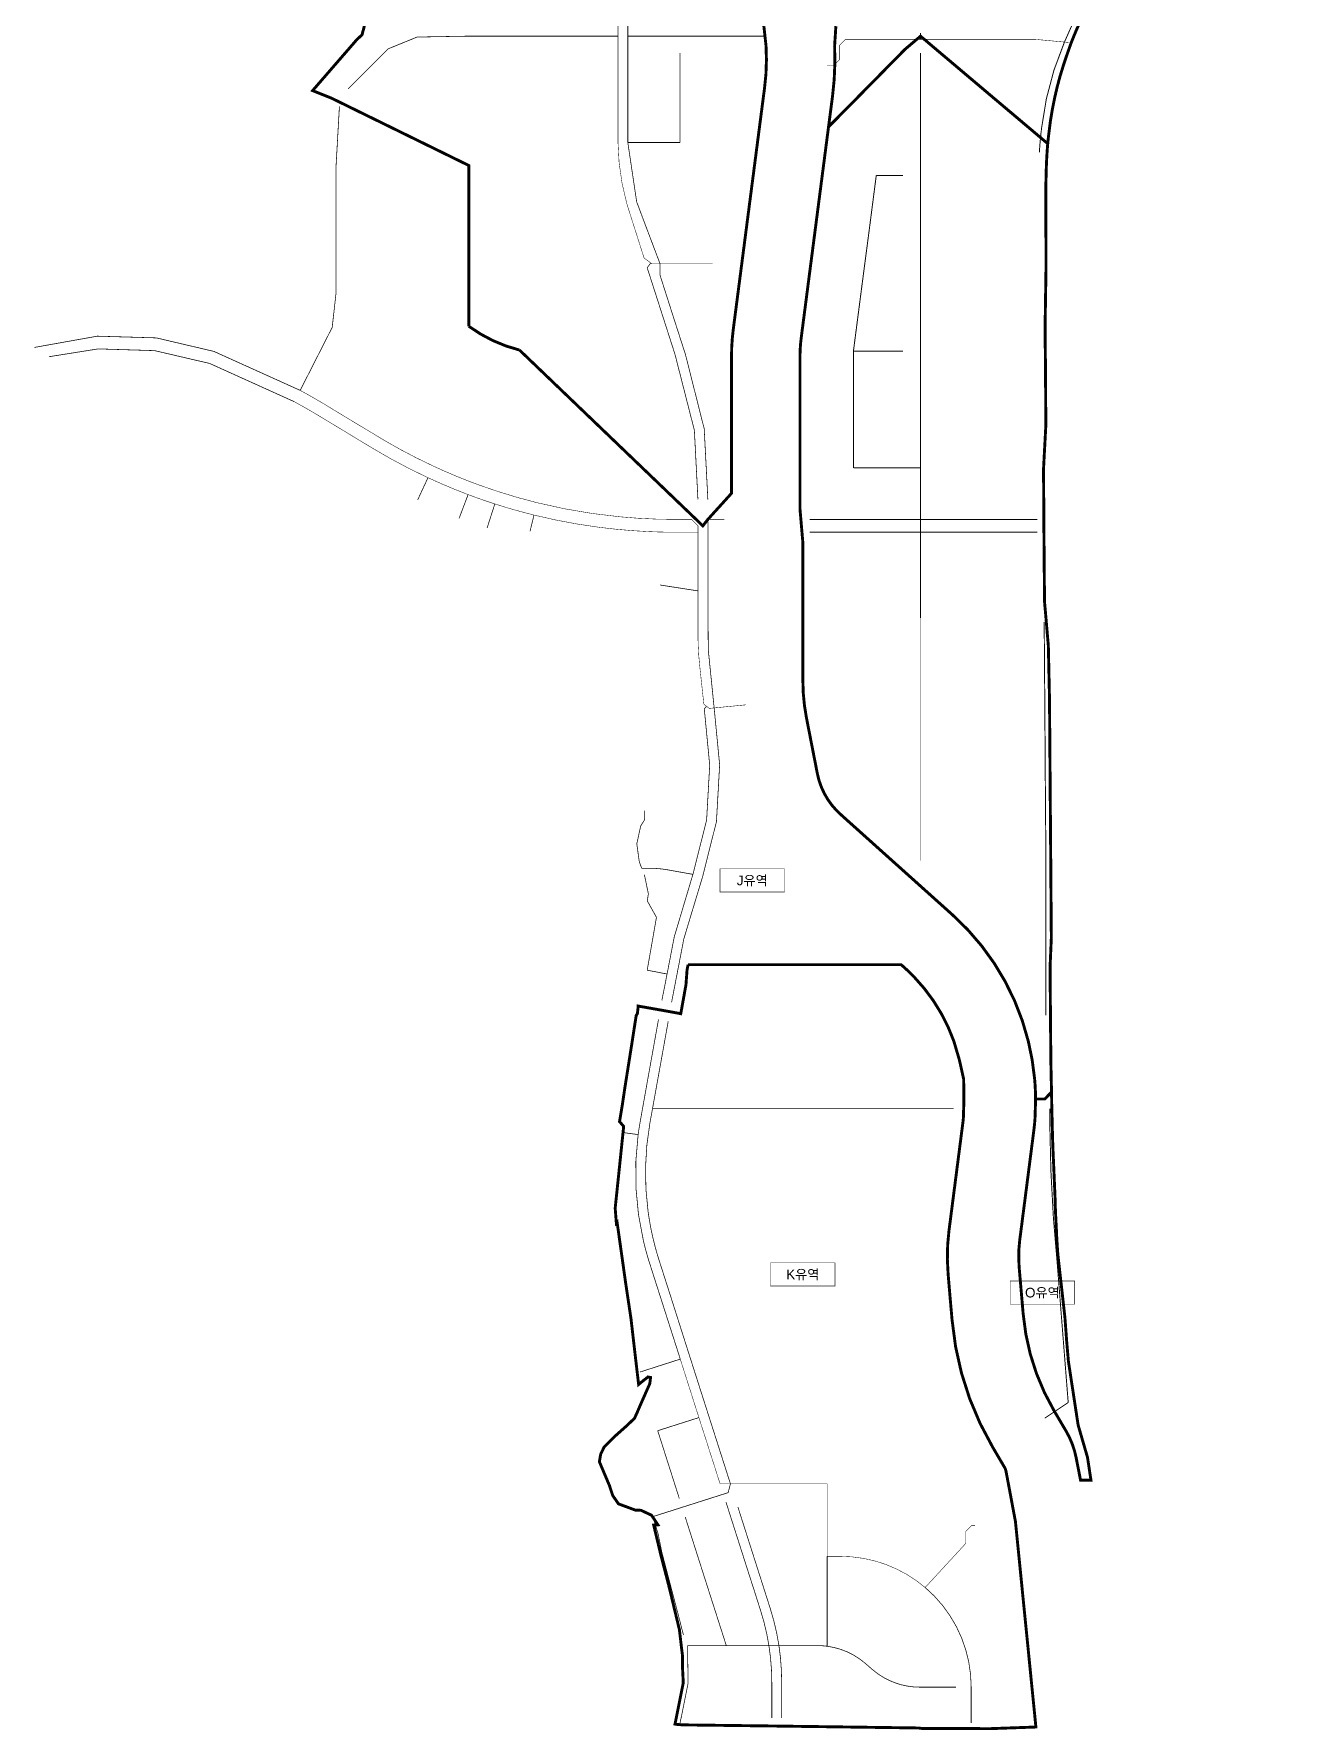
# Model space of a CAD drawing. Header units: millimetres. Extents: x 744 to 8830, y 985 to 5806.
# Drawn here: x 2743 to 4049, y 985 to 2743 of the extents above; entities that cross this region are included whole.
import ezdxf
from ezdxf.enums import TextEntityAlignment as Align

# ---------------------------------------------------------------- set-up
doc = ezdxf.new("R2010")
doc.units = ezdxf.units.MM
doc.linetypes.add('DASHED2', pattern=[0.375, 0.25, -0.125])
for name, color, linetype in [('00.I유역', 132, 'Continuous'), ('00.J유역', 40, 'Continuous'), ('00.K유역', 212, 'Continuous'), ('00.M유역', 31, 'Continuous'), ('00.N유역', 32, 'Continuous'), ('00.O유역', 5, 'Continuous'), ('01.우수관로', 6, 'Continuous'), ('01.우수암거', 200, 'Continuous')]:
    doc.layers.add(name, color=color, linetype=linetype)
doc.styles.get("Standard").update_dxf_attribs({"font": 'arial.ttf'})

msp = doc.modelspace()

# ---------------------------------------------------------------- linework, layer by layer
at = {"layer": '00.I유역', "linetype": 'DASHED2', "ltscale": 5, "const_width": 3, "flags": 128}
msp.add_lwpolyline([(3032, 2683.8), (3051.9, 2675.8), (3193.9, 2606.2), (3193.9, 2439.6, 0.097716), (3246.5, 2414.9), (3436.6, 2232.7), (3441.8, 2239.4), (3466.3, 2266.4), (3466.3, 2408.1, -0.032262), (3468.2, 2436.9), (3500.6, 2686.8, 0.047957), (3502.1, 2730.2), (3499.9, 2750.2, 0.026226), (3495.1, 2773.5), (3429.5, 3023.8, 0.080281), (3404.7, 3079.9), (3384.8, 3110.5, 0.01822), (3379.2, 3118.5), (3362.6, 3140.3, 0.039096), (3348.7, 3156), (3338.1, 3166.1, -0.010588), (3330.1, 3174.1), (3294, 3212.5), (3285.9, 3231.2), (3241.2, 3278.7, -0.191157), (3190.1, 3407.6), (3190.1, 3487.1, 0.05552), (3187.9, 3506.3), (3186.6, 3512.1, -0.005631), (3185.2, 3518.6), (3105.8, 3518.6), (3035.9, 3573.6), (3005.3, 3573.6), (3008.2, 3530.2), (3009.3, 3518.6), (3011.2, 3498.8), (3010.7, 3487.6), (3006.2, 3476.5), (2996.6, 3469.9), (2981.9, 3468.4), (2957.5, 3469.9), (2932.2, 3475), (2920.5, 3475.5), (2919.8, 3475.3), (2920.1, 3478.8), (2914.9, 3483.4), (2907.7, 3481.7), (2902.8, 3480.1), (2898.4, 3477.1), (2896.7, 3476.2), (2895.3, 3473.9), (2894.1, 3472), (2893.9, 3468.9), (2893.8, 3467.7), (2894.7, 3466.2), (2899.4, 3459.8), (2900.8, 3458), (2908.3, 3452), (2915.2, 3447.8), (2917, 3440.6), (2928.2, 3408.2), (2930, 3394.3), (2930.2, 3392.5), (2929.7, 3376.3), (2922.6, 3360.1), (2906.4, 3328.2), (2901.8, 3314), (2901.8, 3299.3), (2908.9, 3277.5), (2923.6, 3251.2), (2933.2, 3223.4), (2936.8, 3210.2), (2936.8, 3199), (2933.2, 3179.3), (2929.2, 3160.6), (2923.1, 3146.4), (2908, 3123.8), (2969.3, 3130.6), (2984, 3136.3), (2981.7, 3143.9), (2988.8, 3147.9), (3003, 3151.3), (3014.1, 3152), (3027.7, 3151.6), (3027.5, 3148.8), (3028.4, 3144.9), (3026.4, 3143.3), (3029.3, 3137), (3031.8, 3127.7), (3035.1, 3119.2), (3054.3, 3121), (3061.1, 3125), (3066, 3128.9), (3069.6, 3131.7), (3074.9, 3135), (3083.5, 3132.8), (3087.1, 3136), (3088.8, 3138.3), (3077.7, 3144.6), (3084.9, 3156.4), (3096.2, 3165.9), (3103.6, 3155.2), (3113.3, 3162.3), (3123, 3155.9), (3126.9, 3141.2), (3126.7, 3140.9), (3126.9, 3134.8), (3129.9, 3129.3), (3132.3, 3125.1), (3136.8, 3125.5), (3140.5, 3127.8), (3147.2, 3131.3), (3157.4, 3130.8), (3162.9, 3131), (3168.5, 3135), (3172.3, 3135.2), (3175.8, 3138), (3177.6, 3139.3), (3184.6, 3143.5), (3196.6, 3146.5), (3203.7, 3147.7), (3207, 3148.5), (3207.2, 3147.8), (3209.2, 3140.8), (3211.8, 3135.7), (3212.8, 3131.9), (3220.7, 3131.9), (3224.9, 3129.4), (3228.4, 3117.7), (3228.9, 3113.4), (3229.4, 3109.5), (3230.5, 3102.6), (3232.7, 3093.4), (3234.7, 3085.1), (3202.6, 3076.8), (3202.6, 3076.6), (3204.4, 3074.6), (3211.6, 3055.7), (3218.6, 3044.6), (3225.9, 3034.7), (3225.5, 3032.4), (3223.9, 3030.2), (3226.1, 3021.4), (3226.1, 3010), (3222.8, 3008.2), (3221.1, 2998), (3221, 2989.4), (3219.5, 2988.2), (3216.8, 2986.2), (3209.6, 2988.2), (3201.7, 2993.1), (3192.3, 2992.2), (3192.5, 2990.3), (3196, 2958.4), (3178.3, 2952.7), (3175.9, 2952.4), (3175.2, 2952.2), (3173.9, 2951.7), (3161.3, 2940.9), (3155, 2940.5), (3162.3, 2936.7), (3161.3, 2935.2), (3156.1, 2934.7), (3155, 2935.1), (3140.8, 2937.3), (3135.6, 2936.7), (3120.4, 2923.2), (3108.7, 2914.7), (3111.8, 2910.8), (3103.7, 2885.6), (3084.8, 2891.8), (3081.2, 2882), (3080.6, 2882.3), (3077.2, 2881), (3075, 2877.4), (3072.8, 2876), (3072.9, 2872.6), (3073.7, 2852.9), (3074.5, 2833.4), (3075.1, 2827.7), (3074.7, 2814.4), (3076.8, 2812.6), (3078, 2812.1), (3089.4, 2807.2), (3100.6, 2802), (3105.5, 2797.8), (3112.5, 2789.9), (3101.8, 2776.8), (3100.2, 2774.3), (3096.3, 2768.3), (3090, 2759.3), (3087.2, 2756.6), (3083.2, 2741.6), (3077.8, 2736.6)], format="xyb", close=True, dxfattribs=at)
at = {"layer": '00.J유역', "ltscale": 5, "const_width": 0.5, "flags": 128}
msp.add_lwpolyline([(3454.3, 1853.2), (3521.3, 1853.2), (3521.3, 1877.2), (3454.3, 1877.2)], close=True, dxfattribs=at)
at = {"layer": '00.K유역', "linetype": 'DASHED2', "ltscale": 5, "const_width": 3, "flags": 128}
msp.add_lwpolyline([(3706, 1612.6, 0.008179), (3706.7, 1618.7), (3707.3, 1638.7), (3707, 1659.4), (3702.5, 1679.4), (3696.8, 1698.7, 0.106211), (3655.8, 1765, 0.018493), (3646, 1774.5), (3642.2, 1777.9), (3421.3, 1777.9, 0.002997), (3420.2, 1772.2), (3419.1, 1757.2), (3413.7, 1727.1), (3397.4, 1730.1), (3369.6, 1735), (3369.6, 1734.8), (3368.7, 1727.1), (3367.5, 1725.3), (3362.9, 1695.6), (3360.7, 1681.6), (3355.9, 1651.4), (3353.1, 1632.5), (3350.2, 1615.3), (3354.5, 1610.3), (3353.1, 1596.8), (3351.3, 1579.3), (3345.7, 1525.5), (3346.9, 1510), (3347.7, 1510.8), (3351.2, 1486), (3356.5, 1448.3), (3362.1, 1410.9), (3366.6, 1371.8), (3370, 1342.8), (3374.6, 1346.6), (3379.7, 1350.6), (3382.4, 1350.1), (3381.6, 1343.7), (3373.8, 1326.1), (3369.2, 1315.5), (3368.2, 1313.1), (3368, 1312.8), (3365.8, 1307.8), (3357.2, 1299.6), (3345.7, 1289.4), (3334.2, 1277.9), (3330.7, 1270.6), (3329.3, 1262.8), (3339.8, 1237.9), (3343.1, 1227.8), (3349.1, 1219.1), (3366.6, 1212.6), (3372.5, 1212.4), (3383.4, 1207.3), (3390, 1197.4), (3385.6, 1197.2), (3393, 1166.2), (3401.1, 1135), (3402.1, 1130.9), (3403.8, 1123.9), (3412.3, 1088.6), (3414.2, 1072.2), (3415.6, 1061), (3415.4, 1051.5), (3416.3, 1033.6), (3409.6, 1000.2), (3407.7, 990.8), (3408.6, 990.6), (3415.7, 990), (3417.7, 990), (3513.2, 988.8), (3535.2, 988.5), (3565.5, 988.1), (3660.1, 986.8), (3663.9, 986.3), (3689.8, 986.3), (3734.4, 986.1), (3781.9, 987.8), (3777.8, 1029.1), (3760.7, 1200.7), (3754.8, 1232.3), (3750.9, 1252.9, 0.08478), (3749.4, 1256.9), (3737, 1278, -0.111749), (3695, 1409.6), (3693, 1432.3), (3690.9, 1457.2, -0.053833), (3691.8, 1502.5), (3692.5, 1507.7)], format="xyb", close=True, dxfattribs=at)
at = {"layer": '00.K유역', "ltscale": 5, "const_width": 0.5, "flags": 128}
msp.add_lwpolyline([(3506.7, 1444.9), (3573.6, 1444.9), (3573.6, 1468.9), (3506.7, 1468.9)], close=True, dxfattribs=at)
at = {"layer": '00.M유역', "linetype": 'DASHED2', "ltscale": 5, "const_width": 3, "flags": 128}
msp.add_lwpolyline([(3566.9, 2646.2), (3593.1, 2672.7), (3646.2, 2726.6), (3662.3, 2740.2), (3662.3, 2740.2), (3742.2, 2672.7), (3747.3, 2668.4), (3747.3, 2668.4), (3794.2, 2628.8), (3794.9, 2635.9), (3797, 2652.6), (3798.9, 2664.1), (3801.2, 2675.6), (3803.8, 2686.9), (3806.8, 2698.2), (3810.2, 2709.3), (3813.9, 2720.4), (3816.3, 2727.2), (3818.4, 2733.1), (3820.7, 2738.9), (3823.1, 2744.7), (3825.6, 2750.5), (3828.6, 2757.1), (3831.3, 2762.8), (3834, 2768.4), (3836.9, 2774), (3839.1, 2778.8), (3840.9, 2782.6), (3843.7, 2788.3), (3846.6, 2793.9), (3849.6, 2799.4), (3852.7, 2805), (3855.9, 2810.5), (3859.1, 2815.9), (3861, 2818.5), (3863.5, 2821.9), (3867.4, 2826.9), (3871.3, 2831.8), (3875.2, 2836.6), (3879.3, 2841.4), (3883.3, 2846.1), (3888.3, 2851.8), (3938.3, 2904), (3942.5, 2908.4), (3946.6, 2912.7), (3950.7, 2917), (3954.7, 2921.2), (3958.7, 2925.5), (3962.6, 2929.9), (3966.4, 2934.2), (3970.3, 2938.6), (3974, 2942.9), (3979.3, 2948.5), (3983.2, 2952.7), (3987, 2957), (3990.8, 2961.3), (3995.2, 2966.3), (3999, 2970.6), (4002.6, 2975.1), (4005.8, 2979.7), (4008.9, 2984.5), (4011.9, 2989.3), (4014.8, 2994.2), (4017.6, 2999.2), (4020.2, 3004.2), (4022.4, 3008.4), (4026, 3016.5), (4029.4, 3024.8), (4032.5, 3033.2), (4037.2, 3048), (4037.2, 3048.2), (4039.3, 3056.5), (4040.6, 3062.1), (4041.5, 3066.9), (4042.7, 3072.9), (4043.7, 3079.2), (4044.6, 3085.2), (4045.4, 3091.6), (4046, 3097.5), (4046.7, 3106.2), (4046.9, 3110.6), (4047.1, 3115.3), (4047, 3121.5), (4046.9, 3127.8), (4046.7, 3133.8), (4046.5, 3137.8), (4016.6, 3135.1), (4006, 3132.1), (4003, 3127.7), (4009.4, 3099.5), (4014.9, 3084.4), (4016, 3078.2), (4016.3, 3065), (4016.7, 3046.2), (4025.3, 3032.5), (4024.7, 3025.2), (4013.3, 3020.6), (4006.1, 3015.6), (3999.5, 3011.1), (3987.6, 3001.4), (3966.9, 2983.6), (3953.9, 2973.7), (3943.2, 2963.2), (3940.7, 2964.9), (3927.7, 2959.5), (3918.2, 2954.1), (3909.6, 2950.5), (3899.2, 2943), (3891.1, 2936.5), (3889.9, 2938.7), (3886.7, 2937.4), (3882.5, 2934.1), (3874.4, 2926.7), (3869.5, 2919.8), (3866, 2918.1), (3860.9, 2918.7), (3855.5, 2919.1), (3853.5, 2914), (3833.6, 2897.6), (3827.1, 2891.3), (3826.2, 2893.2), (3819.8, 2900.9), (3811.5, 2905.6), (3802.8, 2886.5), (3796.2, 2872.6), (3789.8, 2861), (3796.4, 2856.8), (3792.8, 2849.6), (3786.8, 2846), (3781.7, 2845.5), (3777.6, 2845.5), (3777.6, 2857.9), (3777, 2859.9), (3751.4, 2938.2), (3746.8, 2951.7), (3738.2, 2977.2), (3736.1, 2976.6), (3733.6, 2981.4), (3718.4, 2995.6), (3717.1, 2997.3), (3701.6, 3018), (3698.9, 3021.3), (3691.6, 3056.8), (3689.2, 3058), (3686.9, 3064.7), (3675.4, 3089.3), (3673.5, 3093.3), (3670.9, 3097.9), (3670.5, 3100.7), (3669.1, 3106.6), (3664.5, 3105.5), (3655, 3111.1), (3496.3, 3058.6, -0.01574), (3501.1, 3042.6), (3537.7, 2902.7), (3566.7, 2792.2, -0.035583), (3574.5, 2750.2), (3573.2, 2730, -0.044093), (3571, 2677.6)], format="xyb", close=True, dxfattribs=at)
at = {"layer": '00.N유역', "linetype": 'DASHED2', "ltscale": 5, "const_width": 3, "flags": 128}
msp.add_lwpolyline([(3794.2, 2628.8), (3747.3, 2668.4), (3747.3, 2668.4), (3742.2, 2672.7), (3662.3, 2740.2), (3662.3, 2740.2), (3646.2, 2726.6), (3593.1, 2672.7), (3566.9, 2646.2), (3538.6, 2427.8, 0.032262), (3537.3, 2408.1), (3537.3, 2250.2), (3540.3, 2215.2), (3540.3, 2072, 0.048071), (3544, 2033.8), (3555.3, 1976, 0.169071), (3580.5, 1932.7), (3695.4, 1829.6, -0.150417), (3774, 1698.7), (3778, 1679.4), (3780.6, 1659.4, -0.020038), (3781.6, 1638.7), (3791.1, 1638.7), (3798.1, 1645.8), (3797.4, 1678.6), (3797, 1726.7), (3796.9, 1738.5), (3796.6, 1775.6), (3797.9, 1805.6), (3796, 2053.6), (3794.8, 2108.6), (3793.8, 2119.9), (3792.5, 2135.3), (3790.9, 2153.5), (3790.8, 2158.5), (3790.4, 2208.2), (3790.3, 2216.4), (3790.1, 2249.7), (3789.8, 2291.5), (3792.2, 2336.6), (3792.1, 2353.1), (3791.9, 2389.8), (3791.6, 2419.8), (3791.5, 2438.5), (3791.6, 2449), (3791.8, 2463.1), (3792.3, 2493.7), (3792.4, 2503.9), (3792.4, 2516.5), (3792.3, 2535.4), (3792.2, 2554), (3792.1, 2572.7), (3792.1, 2585.6), (3792.3, 2588.7), (3792.5, 2596.1), (3792.7, 2604.2), (3793, 2611.4), (3793.4, 2618.6), (3794, 2626.9)], format="xyb", close=True, dxfattribs=at)
at = {"layer": '00.O유역', "linetype": 'DASHED2', "ltscale": 5, "const_width": 3, "flags": 128}
msp.add_lwpolyline([(3828.2, 1243.6), (3823.6, 1267.1, 0.08478), (3813.2, 1294.5), (3800.8, 1315.5, -0.111749), (3768.7, 1416), (3764.6, 1463.6, -0.053833), (3765.2, 1493), (3765.9, 1498.2), (3779.4, 1603.2, 0.015025), (3781, 1618.7), (3781.6, 1638.7), (3791.1, 1638.7), (3798.1, 1645.8), (3798.3, 1633.6), (3798.6, 1621.6), (3798.8, 1613.6), (3799, 1605.5), (3799.2, 1597.4), (3799.5, 1589.4), (3799.8, 1581.3), (3800.2, 1573.2), (3801.7, 1537.9), (3801.9, 1532.9), (3802, 1527.8), (3802.2, 1522.8), (3802.4, 1517.8), (3802.7, 1512.7), (3802.9, 1507.7), (3803.2, 1502.6), (3803.4, 1497.6), (3803.7, 1492.5), (3804, 1487.5), (3804.3, 1482.4), (3804.7, 1477.4), (3812, 1412.2), (3812.6, 1404.1), (3813.2, 1396), (3813.7, 1388.9), (3814.4, 1380.8), (3815.6, 1366.9), (3825.7, 1300.7), (3835.4, 1267.3), (3839, 1243.6), (3836.7, 1243.6), (3833.6, 1243.6), (3832.1, 1243.6), (3829.6, 1243.6)], format="xyb", close=True, dxfattribs=at)
msp.add_lwpolyline([(3828.2, 1243.6), (3823.6, 1267.1, 0.08478), (3813.2, 1294.5), (3800.8, 1315.5, -0.111749), (3768.7, 1416), (3764.6, 1463.6, -0.053833), (3765.2, 1493), (3765.9, 1498.2), (3779.4, 1603.2, 0.015025), (3781, 1618.7), (3781.6, 1638.7), (3791.1, 1638.7), (3798.1, 1645.8), (3798.3, 1633.6), (3798.6, 1621.6), (3798.8, 1613.6), (3799, 1605.5), (3799.2, 1597.4), (3799.5, 1589.4), (3799.8, 1581.3), (3800.2, 1573.2), (3801.7, 1537.9), (3801.9, 1532.9), (3802, 1527.8), (3802.2, 1522.8), (3802.4, 1517.8), (3802.7, 1512.7), (3802.9, 1507.7), (3803.2, 1502.6), (3803.4, 1497.6), (3803.7, 1492.5), (3804, 1487.5), (3804.3, 1482.4), (3804.7, 1477.4), (3812, 1412.2), (3812.6, 1404.1), (3813.2, 1396), (3813.7, 1388.9), (3814.4, 1380.8), (3815.6, 1366.9), (3825.7, 1300.7), (3835.4, 1267.3), (3839, 1243.6), (3836.7, 1243.6), (3833.6, 1243.6), (3832.1, 1243.6), (3829.6, 1243.6)], format="xyb", close=True, dxfattribs=at)
at = {"layer": '00.O유역', "ltscale": 5, "const_width": 0.5, "flags": 128}
msp.add_lwpolyline([(3755.2, 1426), (3822.1, 1426), (3822.1, 1450), (3755.2, 1450)], close=True, dxfattribs=at)
at = {"layer": '01.우수관로'}
for points, const_width in [([(3340.5, 2889.9), (3348, 2854.6, -0.052571), (3358.8, 2752.4), (3358.8, 2740.2)], 0.75), ([(3811.5, 2734.1, -0.067825), (3860.4, 2821.8)], 1), ([(3358.8, 2740.2), (3358.8, 2695.8), (3358.8, 2633.3, 0.003491), (3358.8, 2630)], 0.75), ([(3811.5, 2734.1, 0.073403), (3787.8, 2645), (3787.7, 2644.3), (3787.6, 2643.3), (3787.5, 2642.2), (3787.4, 2641.2), (3787.2, 2640.1), (3787.1, 2639.1), (3787, 2638), (3786.9, 2636.9), (3786.8, 2635.9), (3786.7, 2634.8), (3786.6, 2633.8), (3786.5, 2632.7), (3786.4, 2631.7), (3786.3, 2630.6), (3786.2, 2629.6), (3786.1, 2628.5), (3786, 2627.5), (3785.9, 2626.4), (3785.9, 2625.4), (3785.8, 2624.3), (3785.7, 2623.3), (3785.6, 2622.2), (3785.6, 2621.2), (3785.5, 2620.1), (3785.5, 2619.8)], 1)]:
    msp.add_lwpolyline(points, format="xyb", dxfattribs=dict(at, const_width=const_width))
for points, const_width in [([(3662.3, 2743.4), (3662.3, 2736.9)], 1), ([(3348.6, 2740.2), (3212.1, 2740.2)], 0.75), ([(3412.9, 2740.2), (3358.8, 2740.2)], 0.75), ([(3465.6, 2740.2), (3412.9, 2740.2)], 0.75), ([(3499.9, 2740.2), (3465.6, 2740.2)], 0.75), ([(3412.9, 2722.9), (3412.9, 2630)], 0.75), ([(3662.3, 2722.9), (3662.3, 2672.7)], 1), ([(3662.3, 2672.7), (3662.3, 2596)], 1), ([(3059.8, 2667.6), (3056.3, 2605.8)], 0.75), ([(3412.9, 2630), (3358.8, 2630)], 0.75), ([(3616.4, 2595.9), (3608.5, 2534.8), (3601.8, 2483.8)], 1), ([(3616.4, 2595.9), (3644.1, 2595.9)], 1), ([(3662.3, 2596), (3662.3, 2483.8)], 1), ([(3368, 2568.4), (3392.2, 2504.3)], 0.75), ([(3056.3, 2504.3), (3056.3, 2478), (3056.3, 2474.2)], 0.75), ([(3382.6, 2505.2), (3378.9, 2500.2), (3407.7, 2410.5)], 0.75), ([(3392.2, 2504.3), (3392.2, 2492.5), (3406.7, 2447.1), (3418.5, 2410.5)], 0.75), ([(3601.8, 2483.8), (3592.8, 2414.4), (3592.8, 2413.8)], 1), ([(3662.3, 2483.8), (3662.3, 2413.8)], 1), ([(3056.3, 2474.2), (3052.3, 2438.4), (3019.1, 2373.1)], 0.75), ([(2808.8, 2429.3), (2743.4, 2417.6)], 0.75), ([(2808.8, 2429.3), (2870, 2427.5)], 0.75), ([(2870, 2427.5), (2929.6, 2413.5)], 0.75), ([(2809.7, 2416.1), (2758.7, 2408)], 0.75), ([(2809.7, 2416.1), (2868.2, 2414.3)], 0.75), ([(2868.2, 2414.3), (2925.3, 2401)], 0.75), ([(2929.6, 2413.5), (3019.1, 2373.1)], 0.75), ([(3407.7, 2410.5), (3427.8, 2331.8)], 0.75), ([(3438, 2333.3), (3418.5, 2410.5)], 0.75), ([(3592.8, 2413.8), (3644.1, 2413.8)], 1), ([(3592.8, 2413.8), (3592.8, 2292.7)], 1), ([(3662.3, 2413.8), (3662.3, 2292.7)], 1), ([(3012.7, 2361.5), (2925.3, 2401)], 0.75), ([(3427.8, 2331.8), (3431.5, 2260)], 0.75), ([(3438, 2333.3), (3441.8, 2260)], 0.75), ([(3662.3, 2292.7), (3592.8, 2292.7)], 1), ([(3662.3, 2292.7), (3662.3, 2239.4)], 1), ([(3140.9, 2259.6), (3151.6, 2282.6)], 0.75), ([(3183.9, 2240.5), (3193.2, 2265.1)], 0.75), ([(3212.9, 2230.5), (3220.9, 2255.4)], 0.75), ([(3257.4, 2227), (3261.5, 2243.9)], 0.75), ([(3441.8, 2165.3), (3441.8, 2239.4)], 0.75), ([(3458.8, 2239.4), (3441.8, 2239.4)], 0.75), ([(3547.3, 2239.4), (3662.3, 2239.4)], 1), ([(3662.3, 2239.4), (3783.3, 2239.4)], 1), ([(3662.3, 2239.4), (3662.3, 2226.1)], 1), ([(3547.3, 2226.1), (3662.3, 2226.1)], 1), ([(3662.3, 2226.1), (3783.3, 2226.1)], 1), ([(3662.3, 2226.1), (3662.3, 2137.3)], 1), ([(3392.2, 2171.4), (3431.5, 2165.3)], 0.75)]:
    msp.add_lwpolyline(points, dxfattribs=dict(at, const_width=const_width))
for points in [[(3140.3, 2739.3, 0.75, 0.75, 0), (3110.4, 2727.1, 0.75, 0.75, 0), (3110.4, 2727.1, 0.75, 0.75, 0), (3110.4, 2727.1, 0.75, 0.75, 0), (3068.7, 2685.5, 0, 0, 0)], [(3212.1, 2740.2, 0.75, 0.75, 0), (3190.7, 2740.2, 0.75, 0.75, 0), (3140.3, 2739.3, 0, 0, 0)], [(3056.3, 2605.8, 0.75, 0.75, 0), (3056.3, 2504.3, 0, 0, 0)]]:
    msp.add_lwpolyline(points, format="xyseb", dxfattribs=at)
at = {"layer": '01.우수관로', "color": 6}
for points, const_width in [([(3358.8, 2630), (3358.8, 2630), (3368, 2568.4)], 0.75), ([(3442.2, 2104.4), (3441.8, 2165.3)], 0.75), ([(3791.2, 2038.7), (3790.5, 2133.1)], 1), ([(3448.3, 2044), (3442.2, 2104.4)], 0.75), ([(3443.7, 1984.7), (3438.1, 2042.9), (3440.3, 2045.7)], 0.75), ([(3454, 1985.1), (3448.3, 2044)], 0.75), ([(3791.7, 1963.1), (3791.2, 2038.7)], 1), ([(3440.5, 1927.8), (3443.7, 1984.7)], 0.75), ([(3450.7, 1926.2), (3454, 1985.1)], 0.75), ([(3792.1, 1910.6), (3791.7, 1963.1)], 1), ([(3373.2, 1877.8), (3370.7, 1884.5), (3368.1, 1903.2), (3372.2, 1921.8), (3376.3, 1928.2), (3376.4, 1937.6)], 0.75), ([(3426.3, 1871.5), (3440.5, 1927.8)], 0.75), ([(3436.3, 1869), (3450.7, 1926.2)], 0.75), ([(3792.1, 1910.6), (3792.1, 1725.4)], 1), ([(3376, 1871.1), (3380.1, 1851.4), (3379, 1844), (3388.5, 1827), (3378.9, 1772.2)], 0.75), ([(3426.3, 1871.5), (3407, 1807)], 0.75), ([(3416.9, 1804.8), (3436.3, 1869)], 0.75), ([(3407, 1807), (3399.5, 1768.2)], 0.75), ([(3404.2, 1739), (3416.9, 1804.8)], 0.75), ([(3378.9, 1772.2), (3399.5, 1768.2)], 0.75), ([(3399.5, 1768.2), (3394.1, 1740.8)], 0.75), ([(3390.6, 1721.1), (3379.9, 1661.5)], 0.75), ([(3384.4, 1628.7), (3518.6, 1628.7)], 0.75), ([(3518.6, 1628.7), (3621.5, 1628.7)], 0.75), ([(3621.5, 1628.7), (3696.5, 1628.7)], 0.75), ([(3353.9, 1603.9), (3369.5, 1601.8)], 0.75), ([(3815.4, 1324.1), (3804.2, 1466.2)], 1), ([(3403.8, 1432.3), (3422.9, 1372.2)], 0.75), ([(3422.9, 1372.2), (3465.2, 1239.8)], 0.75), ([(3371.4, 1355.7), (3413.2, 1369.1)], 0.75), ([(3815.4, 1324.1), (3791.1, 1307.9)], 1), ([(3432.5, 1308.5), (3389.8, 1294.9)], 0.75), ([(3389.8, 1294.9), (3412.2, 1224.6)], 0.75), ([(3415.1, 1215.5), (3462.8, 1230.7), (3465.2, 1239.8)], 0.75), ([(3415.1, 1215.5), (3384.6, 1205.8)], 0.75), ([(3474.4, 1177.6), (3460.6, 1220.8)], 0.75), ([(3495.7, 1144.4), (3472.9, 1215.9)], 0.75), ([(3416.5, 1083.1), (3410.9, 1104.8), (3397.9, 1154.4), (3394.1, 1168.9), (3390.1, 1188.5), (3384.6, 1205.8)], 0.75), ([(3418.3, 1205.5), (3438.4, 1142.5)], 0.75), ([(3489.7, 1129.8), (3483.8, 1148.1), (3483.8, 1148.1), (3474.4, 1177.6)], 0.75), ([(3565.5, 1164.7), (3565.5, 1071.5)], 0.75), ([(3438.4, 1142.5), (3460.9, 1072.2)], 0.75), ([(3412.8, 991), (3421.3, 1033.1), (3420.7, 1072.2)], 0.75), ([(3420.7, 1072.2), (3460.9, 1072.2)], 0.75), ([(3460.9, 1072.2), (3505.1, 1072.2)], 0.75), ([(3505.1, 1072.2), (3515.5, 1072.2)], 0.75), ([(3714.8, 1029.1), (3714.8, 991.9)], 0.75)]:
    msp.add_lwpolyline(points, dxfattribs=dict(at, const_width=const_width))
for points, const_width in [([(3376.3, 1877.8), (3373.2, 1877.8), (3382.1, 1877.8, -0.044467), (3400.1, 1876.2), (3426.3, 1871.5)], 0.75), ([(3379.9, 1661.5), (3374.2, 1629.6), (3371.7, 1615.6, 0.011442), (3369.5, 1601.8)], 0.75), ([(3384.4, 1628.7), (3381.7, 1613.8, 0.078189), (3379.8, 1522.1, 0.078189)], 0.75), ([(3796.2, 1628.7), (3796.3, 1613.8, 0.022852), (3804.2, 1466.2, 0.022852)], 1), ([(3369.5, 1601.8, 0.091131), (3375, 1491.6), (3375, 1491.6, 0.007146), (3377.1, 1483.2, 0.007146)], 0.75), ([(3379.8, 1522.1, 0.024296), (3385, 1494), (3385, 1494, 0.019441), (3391.1, 1471.9), (3403.8, 1432.3)], 0.75), ([(3377.1, 1483.2, 0.012294), (3381.3, 1468.8), (3413.2, 1369.1)], 0.75), ([(3515.5, 1072.2, 0.039674), (3506.2, 1111.5), (3495.7, 1144.4)], 0.75), ([(3505.1, 1072.2, 0.038082), (3496.5, 1108.4), (3489.7, 1129.8)], 0.75), ([(3714.8, 1029.1), (3714.8, 1029.2, 0.21992), (3667.1, 1132.4)], 0.75), ([(3505.1, 1072.2, -0.039279), (3508.1, 1033.9), (3508.1, 1002.8), (3508.1, 997.3)], 0.75), ([(3515.5, 1072.2), (3533.3, 1072.2), (3555.8, 1072.2, -0.032681), (3565.5, 1071.5, -0.023222)], 0.75), ([(3515.5, 1072.2, -0.037687), (3518.3, 1033.9), (3518.3, 1002.8), (3518.3, 997.3)], 0.75), ([(3565.5, 1071.5, -0.145691), (3604.6, 1054.1), (3612.6, 1047.2, 0.179225), (3661.5, 1029.1), (3690.7, 1029.1), (3699.1, 1029.1)], 0.75)]:
    msp.add_lwpolyline(points, format="xyb", dxfattribs=dict(at, const_width=const_width))
msp.add_lwpolyline([(3400.7, 1719.3, 0.75, 0.75, 0), (3395.4, 1689.8, 0.75, 0.75, 0), (3384.4, 1628.7, 0, 0, 0)], format="xyseb", dxfattribs=at)
at = {"layer": '01.우수암거', "color": 2, "const_width": 0.5}
for points in [[(3330.5, 2887.8), (3338, 2852.4, -0.052571), (3348.6, 2752.4), (3348.6, 2740.2)], [(3348.6, 2740.2), (3348.6, 2695.8), (3348.6, 2633.3, 0.003347), (3348.6, 2630)], [(3348.6, 2630, 0.064841), (3357.6, 2567.3), (3357.6, 2567.3, 0.009438), (3360.3, 2558.5), (3375.7, 2510.2), (3382.6, 2505.2)], [(3105.6, 2321.7, -0.002603), (3100.3, 2324.9), (3066.6, 2345.2), (3045, 2358.3, 0.012297), (3019.1, 2373.1)], [(3151.6, 2282.6, -0.027197), (3093.4, 2313.6), (3059.8, 2333.9), (3038.1, 2347, 0.012336), (3012.7, 2361.5)], [(3193.9, 2279, -0.016796), (3157.2, 2294.6), (3157.2, 2294.6, -0.024612), (3105.6, 2321.7)], [(3193.2, 2265.1, -0.018601), (3151.6, 2282.6)], [(3264.7, 2256.7, -0.026695), (3204.1, 2275.2), (3204.1, 2275.2, -0.004596), (3193.9, 2279, -0.004596)], [(3220.9, 2255.4, -0.012099), (3193.2, 2265.1, -0.012099)], [(3261.5, 2243.9, -0.017403), (3220.9, 2255.4, -0.017403)], [(3424.9, 2239.4), (3407.2, 2239.4, -0.023958), (3350.4, 2242.1), (3350.4, 2242.1, -0.036692), (3264.7, 2256.7)], [(3431.5, 2226.1), (3407.2, 2226.1, -0.010631), (3381.4, 2226.7), (3381.4, 2226.7), (3381.4, 2226.7, -0.021659), (3329.1, 2231.2), (3329.1, 2231.2, -0.02835), (3261.5, 2243.9)], [(3437.6, 2048), (3433.3, 2088, -0.026742), (3431.5, 2120.5), (3431.5, 2165.3)], [(3667.1, 1132.4, 0.178072), (3579.3, 1164.7), (3565.5, 1164.7)]]:
    msp.add_lwpolyline(points, format="xyb", dxfattribs=at)
for points in [[(3581.4, 2733.9), (3578.4, 2730.9), (3578.4, 2715.9), (3572.4, 2709.9), (3565.2, 2709.9)], [(3662.3, 2736.9), (3584.4, 2736.9), (3581.4, 2733.9)], [(3662.3, 2736.9), (3781.4, 2736.9), (3811.5, 2734.1), (3816.6, 2733.6)], [(3382.6, 2505.2), (3383.8, 2504.3), (3392.2, 2504.3)], [(3392.2, 2504.3), (3446.6, 2504.3)], [(3424.9, 2239.4), (3431.5, 2232.7), (3431.5, 2226.1)], [(3431.5, 2165.3), (3431.5, 2226.1)], [(3662.3, 2137.3), (3662.3, 1998.1)], [(3437.6, 2048), (3443.2, 2043.5), (3448.3, 2044)], [(3448.3, 2044), (3481.3, 2047.2)], [(3662.3, 1998.1), (3662.3, 1914.1), (3662.3, 1885.6)], [(3413.2, 1369.1), (3432.5, 1308.5)], [(3432.5, 1308.5), (3454.5, 1239.8)], [(3454.5, 1239.8), (3465.2, 1239.8)], [(3465.2, 1239.8), (3565.5, 1239.8)], [(3565.5, 1239.8), (3565.5, 1164.7)], [(3718.9, 1196.8), (3715.3, 1196.8), (3709.3, 1190.8), (3709.3, 1178.2), (3667.1, 1132.4)]]:
    msp.add_lwpolyline(points, dxfattribs=at)

# ---------------------------------------------------------------- texts
at = {"layer": '00.J유역', "color": 7, "linetype": 'DASHED2', "ltscale": 50}
msp.add_text('J유역', height=10, dxfattribs=at).set_placement((3487.8, 1865.2), align=Align.MIDDLE_CENTER)
at = {"layer": '00.K유역', "color": 7, "linetype": 'DASHED2', "ltscale": 50}
msp.add_text('K유역', height=10, dxfattribs=at).set_placement((3540.2, 1456.9), align=Align.MIDDLE_CENTER)
at = {"layer": '00.O유역', "color": 7, "linetype": 'DASHED2', "ltscale": 50}
msp.add_text('O유역', height=10, dxfattribs=at).set_placement((3788.6, 1438), align=Align.MIDDLE_CENTER)

doc.saveas('drawing.dxf')
